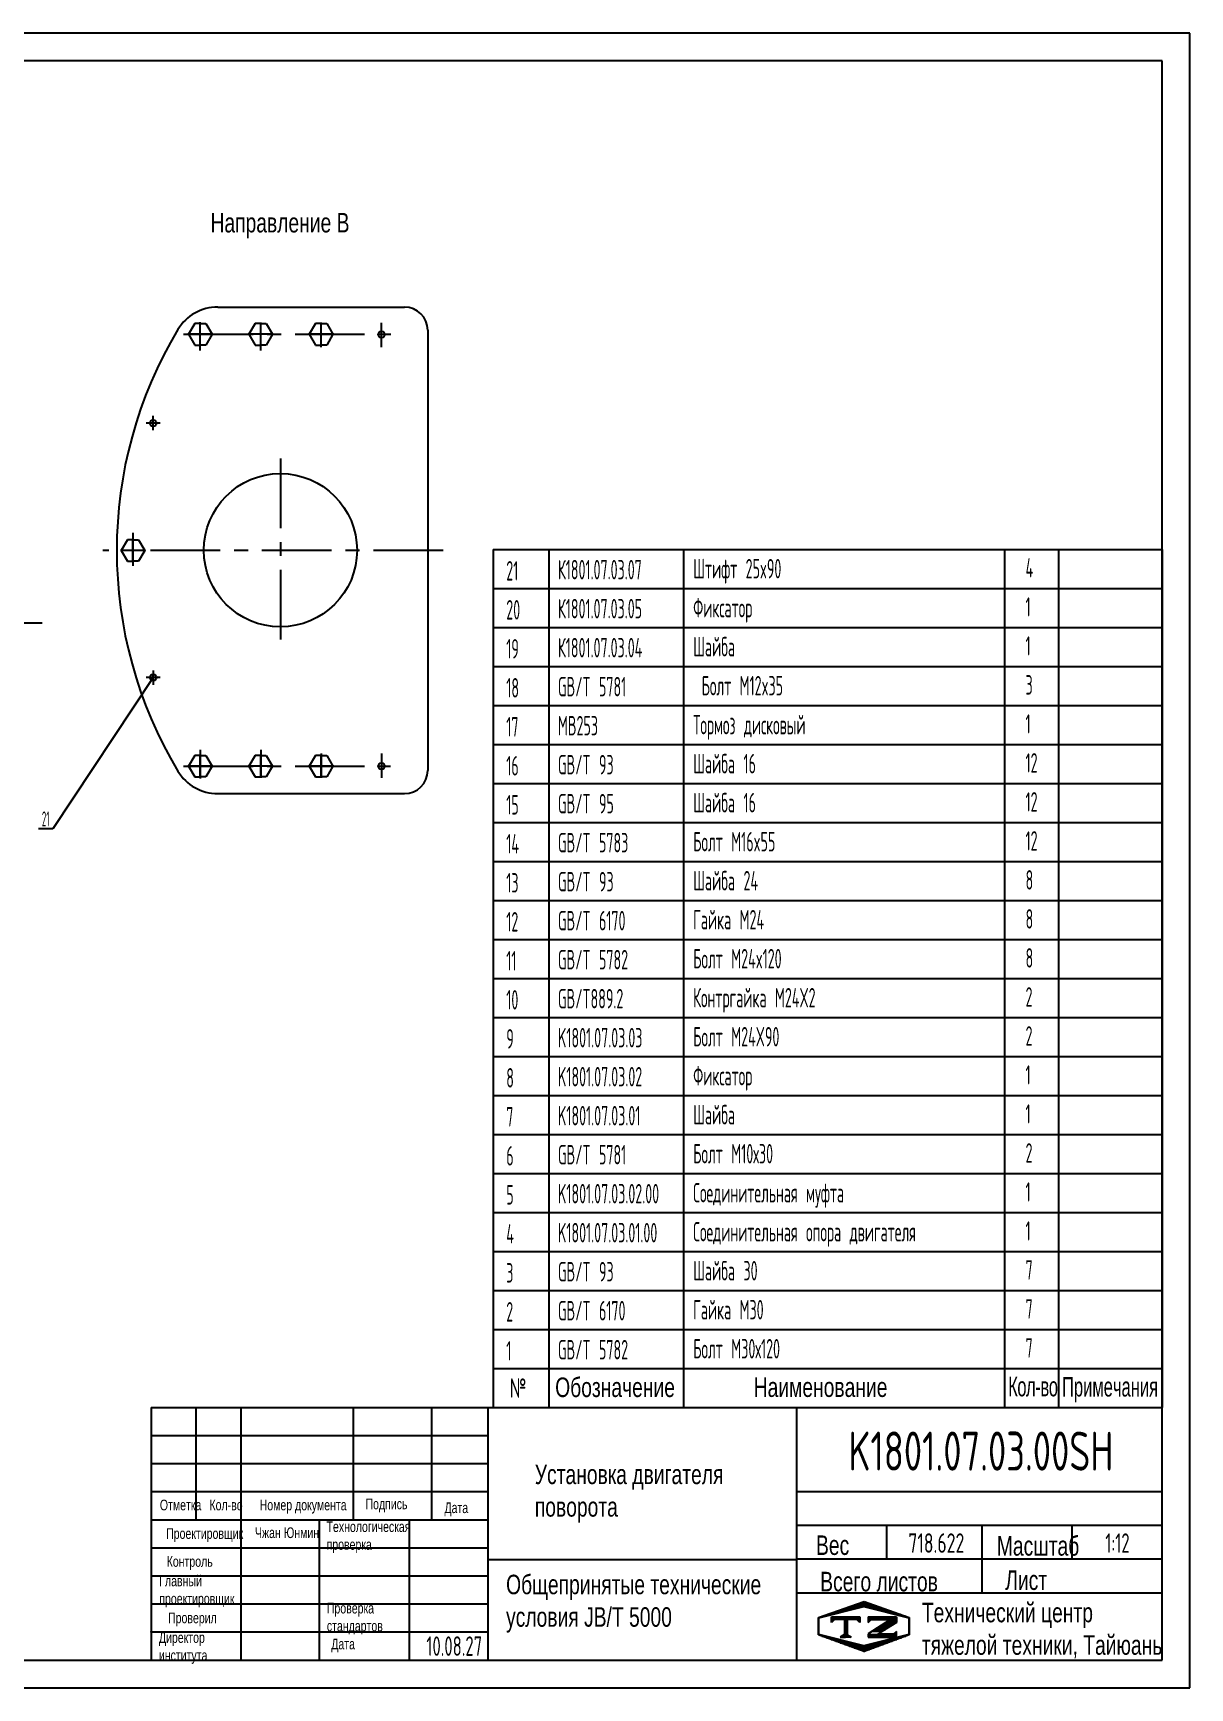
# Model space of a CAD drawing. Header units: millimetres. Extents: x -196 to 4844, y -195 to 3369.
# Drawn here: x 2353 to 4844, y -195 to 3369 of the extents above; entities that cross this region are included whole.
import ezdxf
from ezdxf.enums import TextEntityAlignment as Align

# ---------------------------------------------------------------- set-up
doc = ezdxf.new("R2010")
doc.units = ezdxf.units.MM
doc.header["$LTSCALE"] = 120
doc.linetypes.add('G', pattern=[2, 1.25, -0.25, 0.25, -0.25])
for name, color, linetype in [('01', 7, 'Continuous'), ('02', 1, 'Continuous'), ('05', 4, 'G'), ('11', 3, 'Continuous'), ('THICK', 7, 'Continuous')]:
    doc.layers.add(name, color=color, linetype=linetype)
doc.styles.add('HZLIB', font='TXT.shx', dxfattribs={"width": 0.5, "height": 42})
doc.styles.get("Standard").update_dxf_attribs({"font": 'isocp', "width": 0.707, "bigfont": 'intecad.shx'})

# ---------------------------------------------------------------- blocks, each defined once
blk = doc.blocks.new('*U82')
at = {"layer": '01'}
for p, q in [((0, 25.4), (-23, 12.1)), ((-23, 12.1), (-23, 0)), ((-23, -12.1), (-23, 0)), ((23, 12.1), (0, 25.4)), ((23, 0), (23, 12.1)), ((23, 0), (23, -12.1)), ((0, -25.4), (-23, -12.1)), ((23, -12.1), (0, -25.4))]:
    blk.add_line(p, q, dxfattribs=at)
at = {"layer": '05'}
for p, q in [((-24.9, 0), (24.3, 0)), ((0, -27.2), (0, 26.8))]:
    blk.add_line(p, q, dxfattribs=at)
blk = doc.blocks.new('*U85')
at = {"layer": '01'}
for p, q in [((0, 25.4), (-23, 12.1)), ((-23, 12.1), (-23, 0)), ((-23, -12.1), (-23, 0)), ((23, 12.1), (0, 25.4)), ((23, 0), (23, 12.1)), ((23, 0), (23, -12.1)), ((0, -25.4), (-23, -12.1)), ((23, -12.1), (0, -25.4))]:
    blk.add_line(p, q, dxfattribs=at)
at = {"layer": '05'}
for p, q in [((-24.9, 0), (24.3, 0)), ((0, -27.2), (0, 26.8))]:
    blk.add_line(p, q, dxfattribs=at)
blk = doc.blocks.new('*U86')
at = {"layer": '01'}
for p, q in [((0, 25.4), (-23, 12.1)), ((-23, 12.1), (-23, 0)), ((-23, -12.1), (-23, 0)), ((23, 12.1), (0, 25.4)), ((23, 0), (23, 12.1)), ((23, 0), (23, -12.1)), ((0, -25.4), (-23, -12.1)), ((23, -12.1), (0, -25.4))]:
    blk.add_line(p, q, dxfattribs=at)
at = {"layer": '05'}
for p, q in [((-24.9, 0), (24.3, 0)), ((0, -27.2), (0, 26.8))]:
    blk.add_line(p, q, dxfattribs=at)
blk = doc.blocks.new('*U87')
at = {"layer": '01'}
for p, q in [((0, 25.4), (-23, 12.1)), ((-23, 12.1), (-23, 0)), ((-23, -12.1), (-23, 0)), ((23, 12.1), (0, 25.4)), ((23, 0), (23, 12.1)), ((23, 0), (23, -12.1)), ((0, -25.4), (-23, -12.1)), ((23, -12.1), (0, -25.4))]:
    blk.add_line(p, q, dxfattribs=at)
at = {"layer": '05'}
for p, q in [((-24.9, 0), (24.3, 0)), ((0, -27.2), (0, 26.8))]:
    blk.add_line(p, q, dxfattribs=at)
blk = doc.blocks.new('*U88')
at = {"layer": '01'}
for p, q in [((0, 25.4), (-23, 12.1)), ((-23, 12.1), (-23, 0)), ((-23, -12.1), (-23, 0)), ((23, 12.1), (0, 25.4)), ((23, 0), (23, 12.1)), ((23, 0), (23, -12.1)), ((0, -25.4), (-23, -12.1)), ((23, -12.1), (0, -25.4))]:
    blk.add_line(p, q, dxfattribs=at)
at = {"layer": '05'}
for p, q in [((-24.9, 0), (24.3, 0)), ((0, -27.2), (0, 26.8))]:
    blk.add_line(p, q, dxfattribs=at)
blk = doc.blocks.new('*U89')
at = {"layer": '01'}
for p, q in [((0, 25.4), (-23, 12.1)), ((-23, 12.1), (-23, 0)), ((-23, -12.1), (-23, 0)), ((23, 12.1), (0, 25.4)), ((23, 0), (23, 12.1)), ((23, 0), (23, -12.1)), ((0, -25.4), (-23, -12.1)), ((23, -12.1), (0, -25.4))]:
    blk.add_line(p, q, dxfattribs=at)
at = {"layer": '05'}
for p, q in [((-24.9, 0), (24.3, 0)), ((0, -27.2), (0, 26.8))]:
    blk.add_line(p, q, dxfattribs=at)
blk = doc.blocks.new('*U90')
at = {"layer": '01'}
for p, q in [((0, 25.4), (-23, 12.1)), ((-23, 12.1), (-23, 0)), ((-23, -12.1), (-23, 0)), ((23, 12.1), (0, 25.4)), ((23, 0), (23, 12.1)), ((23, 0), (23, -12.1)), ((0, -25.4), (-23, -12.1)), ((23, -12.1), (0, -25.4))]:
    blk.add_line(p, q, dxfattribs=at)
at = {"layer": '05'}
for p, q in [((-24.9, 0), (24.3, 0)), ((0, -27.2), (0, 26.8))]:
    blk.add_line(p, q, dxfattribs=at)
blk = doc.blocks.new('*U109')
at = {"layer": '01'}
for points in [[(415, 292), (25, 292)], [(415, 5), (415, 292)], [(25, 5), (415, 5)]]:
    blk.add_lwpolyline(points, dxfattribs=at)
at = {"layer": '02'}
for points in [[(420, 297), (0, 297)], [(420, 0), (420, 297)], [(0, 0), (420, 0)]]:
    blk.add_lwpolyline(points, dxfattribs=at)
blk = doc.blocks.new('*X137')
at = {"color": 0}
for p, q in [((127.06, 7.8), (132.06, 7.8)), ((127.06, 7.5), (132.06, 7.5)), ((127.06, 7.2), (127.32, 7.2)), ((128.77, 6), (130.57, 6)), ((129.23, 6.3), (131.04, 6.3)), ((129.7, 6.6), (131.51, 6.6)), ((130.16, 6.9), (131.98, 6.9)), ((130.62, 7.2), (132.06, 7.2)), ((127.84, 5.4), (129.64, 5.4)), ((128.3, 5.7), (130.1, 5.7))]:
    blk.add_line(p, q, dxfattribs=at)
blk = doc.blocks.new('*X138')
at = {"color": 0}
for p, q in [((127.06, 4.8), (132.06, 4.8)), ((127.06, 4.5), (132.06, 4.5)), ((131.84, 5.1), (132.06, 5.1))]:
    blk.add_line(p, q, dxfattribs=at)
blk = doc.blocks.new('*X136')
at = {"color": 0}
for p, q in [((122.34, 4.5), (123.72, 4.5)), ((122.82, 4.8), (123.24, 4.8))]:
    blk.add_line(p, q, dxfattribs=at)
blk = doc.blocks.new('*X135')
at = {"color": 0}
for p, q in [((120.53, 7.8), (125.53, 7.8)), ((120.53, 7.5), (125.53, 7.5)), ((120.53, 7.2), (120.79, 7.2)), ((125.27, 7.2), (125.53, 7.2))]:
    blk.add_line(p, q, dxfattribs=at)
blk = doc.blocks.new('*X134')
at = {"color": 0}
for p, q in [((121.52, 9), (123.12, 9)), ((122.38, 9.3), (124.32, 9.3)), ((123.24, 9.6), (125.52, 9.6)), ((124.1, 9.9), (128.52, 9.9)), ((124.97, 10.2), (127.67, 10.2)), ((125.83, 10.5), (126.82, 10.5)), ((127.02, 9.6), (129.37, 9.6)), ((128.22, 9.3), (130.22, 9.3)), ((129.42, 9), (131.07, 9)), ((118.22, 7.8), (118.32, 7.8)), ((118.22, 7.5), (118.27, 7.5)), ((118.22, 7.2), (118.27, 7.2)), ((118.22, 6.9), (118.27, 6.9)), ((118.22, 6.6), (118.27, 6.6)), ((118.22, 6.3), (118.27, 6.3)), ((118.22, 6), (118.27, 6)), ((118.94, 8.1), (119.52, 8.1)), ((119.8, 8.4), (120.72, 8.4)), ((120.66, 8.7), (121.92, 8.7)), ((130.62, 8.7), (131.92, 8.7)), ((131.82, 8.4), (132.77, 8.4)), ((133.02, 8.1), (133.62, 8.1)), ((134.22, 7.8), (134.32, 7.8)), ((134.27, 7.5), (134.32, 7.5)), ((134.27, 7.2), (134.32, 7.2)), ((134.27, 6.9), (134.32, 6.9)), ((134.27, 6.6), (134.32, 6.6)), ((134.27, 6.3), (134.32, 6.3)), ((134.27, 6), (134.32, 6)), ((118.22, 5.7), (118.27, 5.7)), ((118.22, 5.4), (118.27, 5.4)), ((118.22, 5.1), (118.27, 5.1)), ((118.22, 4.8), (118.27, 4.8)), ((118.79, 4.5), (119.42, 4.5)), ((119.61, 4.2), (120.62, 4.2)), ((120.43, 3.9), (121.82, 3.9)), ((121.26, 3.6), (123.02, 3.6)), ((122.08, 3.3), (124.22, 3.3)), ((122.91, 3), (125.42, 3)), ((127.12, 3), (129.7, 3)), ((128.32, 3.3), (130.51, 3.3)), ((129.52, 3.6), (131.32, 3.6)), ((130.72, 3.9), (132.14, 3.9)), ((131.92, 4.2), (132.95, 4.2)), ((133.12, 4.5), (133.76, 4.5)), ((134.27, 5.7), (134.32, 5.7)), ((134.27, 5.4), (134.32, 5.4)), ((134.27, 5.1), (134.32, 5.1)), ((134.27, 4.8), (134.32, 4.8)), ((123.73, 2.7), (128.89, 2.7)), ((124.55, 2.4), (128.07, 2.4)), ((125.38, 2.1), (127.26, 2.1)), ((126.2, 1.8), (126.45, 1.8))]:
    blk.add_line(p, q, dxfattribs=at)

msp = doc.modelspace()

# ---------------------------------------------------------------- linework, layer by layer
for p, q in [((3343.9056, 2257.3272), (3343.9056, 409.3275)), ((3343.9056, 2257.3272), (4783.9056, 2257.3272)), ((3463.9056, 2257.3272), (3463.9056, 409.3275)), ((3753.3061, 2257.3272), (3753.3061, 409.3275)), ((4444.8904, 2257.3272), (4444.8904, 409.3275)), ((4561.0998, 2257.3272), (4561.0998, 409.3275)), ((4783.9056, 2257.3272), (4783.9056, 409.3275)), ((3343.9056, 2173.3272), (4783.9056, 2173.3272)), ((3343.9056, 2089.3273), (4783.9056, 2089.3273)), ((3343.9056, 2005.3273), (4783.9056, 2005.3273)), ((3343.9056, 1921.3273), (4783.9056, 1921.3273)), ((3343.9056, 1837.3273), (4783.9056, 1837.3273)), ((3343.9056, 1753.3273), (4783.9056, 1753.3273)), ((3343.9056, 1669.3273), (4783.9056, 1669.3273)), ((3343.9056, 1585.3273), (4783.9056, 1585.3273)), ((3343.9056, 1501.3273), (4783.9056, 1501.3273)), ((3343.9056, 1417.3274), (4783.9056, 1417.3274)), ((3343.9056, 1333.3274), (4783.9056, 1333.3274)), ((3343.9056, 1249.3274), (4783.9056, 1249.3274)), ((3343.9056, 1165.3274), (4783.9056, 1165.3274)), ((3343.9056, 1081.3274), (4783.9056, 1081.3274)), ((3343.9056, 997.3274), (4783.9056, 997.3274)), ((3343.9056, 913.3274), (4783.9056, 913.3274)), ((3343.9056, 829.3274), (4783.9056, 829.3274)), ((3343.9056, 745.3274), (4783.9056, 745.3274)), ((3343.9056, 661.3275), (4783.9056, 661.3275)), ((3343.9056, 577.3275), (4783.9056, 577.3275)), ((3343.9056, 493.3275), (4783.9056, 493.3275)), ((3343.9056, 409.3275), (4783.9056, 409.3275))]:
    msp.add_line(p, q)
at = {"layer": '01', "color": 7, "linetype": 'Continuous'}
for p, q in [((2750.576, 2779.1514), (3152.6955, 2779.1514)), ((3202.6955, 2729.1514), (3202.6955, 2255.1514)), ((3202.6955, 2255.1514), (3202.6955, 1781.1514)), ((2750.576, 1731.1514), (3152.6955, 1731.1514))]:
    msp.add_line(p, q, dxfattribs=at)
at = {"layer": '01'}
for centre in [(3103.1169, 2719.9102), (2611.6166, 2529.1517), (2611.6166, 1981.1511), (3103.1169, 1790.3926)]:
    msp.add_circle(centre, 7, dxfattribs=at)
at = {"layer": '01', "color": 7, "linetype": 'Continuous'}
msp.add_circle((2885.6169, 2255.4994), 165, dxfattribs=at)
for centre, radius, start, end in [((2750.576, 2679.1514), 100, 90, 149.0317431), ((3152.6955, 2729.1514), 50, 0, 90), ((3457.1169, 2255.1514), 924, 149.0317431, 210.9682569), ((2750.576, 1831.1514), 100, 210.9682569, 270), ((3152.6955, 1781.1514), 50, 270, 0)]:
    msp.add_arc(centre, radius, start, end, dxfattribs=at)
at = {"layer": '02'}
for p, q in [((2611.6166, 1981.1511), (2395.6278, 1655.6495)), ((2395.6278, 1655.6495), (2364.6278, 1655.6495))]:
    msp.add_line(p, q, dxfattribs=at)
at = {"layer": '05'}
for p, q in [((2713.1169, 2685.428), (2713.1169, 2746.6699)), ((2843.1169, 2685.5086), (2843.1169, 2745.6073)), ((2973.1169, 2692.9749), (2973.1169, 2745.6073)), ((3103.1169, 2692.4925), (3103.1169, 2745.125)), ((2676.99, 2720.3926), (3123.0459, 2720.3926)), ((2611.6166, 2513.7614), (2611.6166, 2544.5421)), ((2627.0069, 2529.1517), (2596.2262, 2529.1517)), ((2885.6169, 2453.0973), (2885.6169, 2057.6371)), ((2568.1169, 2292.887), (2568.1169, 2221.766)), ((2611.6166, 1996.5414), (2611.6166, 1965.7607)), ((2627.0069, 1981.1511), (2596.2262, 1981.1511)), ((2713.1169, 1825.3571), (2713.1169, 1764.1152)), ((2843.1169, 1825.2765), (2843.1169, 1765.1778)), ((2973.1169, 1817.8103), (2973.1169, 1765.1778)), ((3103.1169, 1817.8103), (3103.1169, 1765.1778)), ((2676.99, 1790.3926), (3122.9241, 1790.3926))]:
    msp.add_line(p, q, dxfattribs=at)
at = {"layer": '05', "color": 4, "linetype": 'G'}
for p, q in [((3235.9243, 2255.1514), (2503.5011, 2255.1514)), ((2372.2841, 2098.5686), (1555.3135, 2098.5686))]:
    msp.add_line(p, q, dxfattribs=at)
at = {"layer": 'THICK'}
for p, q in [((2607.2745, 409.3275), (2607.2745, -134.8303)), ((2607.2745, 409.3275), (4783.9056, 409.3275)), ((2703.9823, 409.065), (2703.9823, 409.3275)), ((2704.0136, 167.4796), (2704.0136, 409.3275)), ((2800.7528, -134.8303), (2800.7528, 409.3275)), ((3042.6007, 167.4796), (3042.6007, 409.3275)), ((3211.8942, 167.4796), (3211.8942, 409.3275)), ((3332.8182, -134.8303), (3332.8182, 409.3275)), ((3997.8999, -134.8303), (3997.8999, 409.3275)), ((4783.9056, -134.8303), (4783.9056, 409.3275)), ((2607.2745, 227.9416), (3332.8182, 227.9416)), ((3997.8999, 227.9416), (4783.9056, 227.9416)), ((2607.2745, 167.4796), (3332.8182, 167.4796)), ((2970.0463, -134.8303), (2970.0463, 167.4796)), ((3163.5246, -134.8303), (3163.5246, 167.4796)), ((3997.8999, 155.3872), (4783.9056, 155.3872)), ((4191.3783, 82.8328), (4191.3783, 155.3872)), ((4396.949, 10.2784), (4396.949, 155.3872)), ((4590.4273, 82.8328), (4590.4273, 155.3872)), ((3332.8182, 81.7846), (3997.8999, 81.7846)), ((3997.8999, 82.8328), (4783.9056, 82.8328)), ((3997.8999, 10.2784), (4783.9056, 10.2784)), ((2607.2745, -134.8303), (4783.9056, -134.8303))]:
    msp.add_line(p, q, dxfattribs=at)
at = {"layer": 'THICK', "color": 3}
for p, q in [((2607.2745, 348.8655), (3332.8182, 348.8655)), ((2607.2745, 288.4035), (3332.8182, 288.4035)), ((2607.2745, 107.0176), (3332.8182, 107.0176)), ((2607.2745, 46.5556), (3332.8182, 46.5556)), ((2607.2745, -13.9064), (3332.8182, -13.9064)), ((4044.4808, -42.8545), (4142.4901, -8.7179)), ((4045.1172, -43.6233), (4141.8563, -19.4385)), ((4141.8563, -19.4385), (4238.5955, -43.6233)), ((4142.4901, -8.7179), (4239.2266, -42.8545)), ((4044.4808, -80.8703), (4044.4808, -42.8545)), ((4045.1172, -79.9005), (4045.1172, -43.6233)), ((4072.4337, -53.8195), (4072.4337, -41.7271)), ((4072.4337, -41.7271), (4132.8957, -41.7271)), ((4078.4799, -47.7733), (4072.4337, -53.8195)), ((4126.8495, -47.7733), (4078.4799, -47.7733)), ((4100.0187, -47.7156), (4100.0187, -80.8824)), ((4102.6639, -47.7156), (4102.6639, -80.8824)), ((4105.6869, -47.7156), (4105.6869, -80.8824)), ((4132.8957, -53.8195), (4126.8495, -47.7733)), ((4132.8957, -41.7271), (4132.8957, -53.8195)), ((4151.41, -41.7271), (4151.41, -53.8195)), ((4151.41, -41.7271), (4211.872, -41.7271)), ((4151.41, -53.8195), (4157.4562, -47.7733)), ((4199.0225, -47.7733), (4151.41, -78.5791)), ((4157.4562, -47.7733), (4199.0225, -47.7733)), ((4211.8703, -53.704), (4180.8949, -73.5283)), ((4211.872, -41.7271), (4211.872, -53.8195)), ((4238.5955, -43.6233), (4238.5955, -79.9005)), ((4239.2266, -42.8545), (4239.2266, -80.8703)), ((2607.2745, -74.3683), (3332.8182, -74.3683)), ((4142.4901, -116.5585), (4044.4808, -80.8703)), ((4141.8563, -104.0853), (4045.1172, -79.9005)), ((4102.6639, -78.1185), (4090.9497, -85.4889)), ((4090.9497, -85.4889), (4102.6639, -85.4889)), ((4102.6639, -78.1185), (4114.3781, -85.4889)), ((4114.3781, -85.4889), (4102.6639, -85.4889)), ((4238.5955, -79.9005), (4141.8563, -104.0853)), ((4239.2266, -80.8703), (4142.4901, -116.5585)), ((4151.41, -78.5791), (4151.41, -85.4889)), ((4151.41, -85.4889), (4211.8703, -85.4889)), ((4180.8949, -73.5283), (4171.6537, -79.4427)), ((4205.8241, -79.4427), (4171.6537, -79.4427)), ((4211.8703, -73.3965), (4205.8241, -79.4427)), ((4211.8703, -85.4889), (4211.8703, -73.3965))]:
    msp.add_line(p, q, dxfattribs=at)
for p in [(2607.2745, -74.3683), (2607.2745, -134.8303)]:
    msp.add_point(p, dxfattribs=at)

# ---------------------------------------------------------------- block references
at = {"layer": '01', "xscale": 12, "yscale": 12, "zscale": 12}
msp.add_blockref('*U109', (-196.0944, -194.8303), dxfattribs=at)
at = {"layer": '01', "rotation": 90}
for name, p in [('*U85', (2713.1169, 2720.3926)), ('*U86', (2843.1169, 2720.3926)), ('*U87', (2973.1169, 2720.3926)), ('*U82', (2568.1169, 2255.1514)), ('*U88', (2713.1169, 1790.3926)), ('*U89', (2843.1169, 1790.3926)), ('*U90', (2973.1169, 1790.3926))]:
    msp.add_blockref(name, p, dxfattribs=at)
at = {"layer": 'THICK', "color": 3, "xscale": 12.09239539200004, "yscale": 12.09239539200007, "zscale": 12.092395392}
for name in ['*X134', '*X135', '*X137', '*X136', '*X138']:
    msp.add_blockref(name, (2614.9224, -137.7848), dxfattribs=at)

# ---------------------------------------------------------------- texts
at = {"style": 'HZLIB', "width": 0.5}
for s, p in [('21', (3371.9056, 2190.1272)), ('К1801.07.03.07', (3483.2124, 2192.5742)), ('Штифт 25x90', (3774.4017, 2194.6741)), ('4', (4490.0798, 2196.3817)), ('20', (3371.9056, 2106.1273)), ('К1801.07.03.05', (3483.2124, 2108.5742)), ('Фиксатор', (3774.4017, 2110.6741)), ('1', (4490.0798, 2112.3817)), ('Шайба', (3774.4017, 2026.6741)), ('1', (4490.0798, 2028.3817)), ('19', (3371.9056, 2022.1273)), ('К1801.07.03.04', (3483.2124, 2024.5742)), ('18', (3371.9056, 1938.1273)), ('GB/T 5781', (3483.2124, 1940.5742)), (' Болт M12x35', (3774.4017, 1942.6741)), ('3', (4490.0798, 1944.3817)), ('17', (3371.9056, 1854.1273)), ('MB253', (3483.2124, 1856.5742)), ('Тормоз дисковый', (3774.4017, 1858.6741)), ('1', (4490.0798, 1860.3817)), ('12', (4490.0798, 1776.3817)), ('16', (3371.9056, 1770.1273)), ('GB/T 93', (3483.2124, 1772.5742)), ('Шайба 16', (3774.4017, 1774.6741)), ('15', (3371.9056, 1686.1273)), ('GB/T 95', (3483.2124, 1688.5742)), ('Шайба 16', (3774.4017, 1690.6741)), ('12', (4490.0798, 1692.3817)), ('14', (3371.9056, 1602.1273)), ('GB/T 5783', (3483.2124, 1604.5742)), ('Болт M16x55', (3774.4017, 1606.6741)), ('12', (4490.0798, 1608.3817)), ('13', (3371.9056, 1518.1273)), ('GB/T 93', (3483.2124, 1520.5742)), ('Шайба 24', (3774.4017, 1522.6741)), ('8', (4490.0798, 1524.3817)), ('12', (3371.9056, 1434.1274)), ('GB/T 6170', (3483.2124, 1436.5742)), ('Гайка M24', (3774.4017, 1438.6741)), ('8', (4490.0798, 1440.3817)), ('11', (3371.9056, 1350.1274)), ('GB/T 5782', (3483.2124, 1352.5742)), ('Болт M24x120', (3774.4017, 1354.6741)), ('8', (4490.0798, 1356.3817)), ('10', (3371.9056, 1266.1274)), ('GB/T889.2', (3483.2124, 1268.5742)), ('Контргайка M24X2', (3774.4017, 1270.6741)), ('2', (4490.0798, 1272.3817)), ('9', (3371.9056, 1182.1274)), ('K1801.07.03.03', (3483.2124, 1184.5742)), ('Болт M24X90', (3774.4017, 1186.6741)), ('2', (4490.0798, 1188.3817)), ('K1801.07.03.02', (3483.2124, 1100.5742)), ('Фиксатор', (3774.4017, 1102.6741)), ('1', (4490.0798, 1104.3817)), ('8', (3371.9056, 1098.1274)), ('7', (3371.9056, 1014.1274)), ('K1801.07.03.01', (3483.2124, 1016.5742)), ('Шайба', (3774.4017, 1018.6741)), ('1', (4490.0798, 1020.3817)), ('6', (3371.9056, 930.1274)), ('GB/T 5781', (3483.2124, 932.5742)), ('Болт М10х30', (3774.4017, 934.6741)), ('2', (4490.0798, 936.3817)), ('Соединительная муфта', (3774.4017, 850.6741)), ('1', (4490.0798, 852.3817)), ('5', (3371.9056, 846.1274)), ('K1801.07.03.02.00', (3483.2124, 848.5742)), ('4', (3371.9056, 762.1274)), ('K1801.07.03.01.00', (3483.2124, 764.5742)), ('Соединительная опора двигателя', (3774.4017, 766.6741)), ('1', (4490.0798, 768.3817)), ('3', (3371.9056, 678.1275)), ('GB/T 93', (3483.2124, 680.5742)), ('Шайба 30', (3774.4017, 682.6741)), ('7', (4490.0798, 684.3817)), ('7', (4490.0798, 600.3817)), ('2', (3371.9056, 594.1275)), ('GB/T 6170', (3483.2124, 596.5742)), ('Гайка M30', (3774.4017, 598.6741)), ('1', (3371.9056, 510.1275)), ('GB/T 5782', (3483.2124, 512.5742)), ('Болт М30х120', (3774.4017, 514.6741)), ('7', (4490.0798, 516.3817))]:
    msp.add_text(s, height=42, dxfattribs=at).set_placement(p)
at = {"layer": '01', "attachment_point": 1}
for s, insert, char_height in [('{\\fArial|b0|i0|c204|p34;\\C3;Направление В}', (2735.0513, 2981.8233), 42), ('{\\Fisocp,intecad|c204;№}', (3379.5001, 471.9079), 42), ('{\\fArial|b0|i0|c204|p34;Обозначение}', (3477.2133, 473.6512), 42), ('{\\fArial|b0|i0|c204|p34;\\W0.607;\\T0.95;Кол-во}', (4452.5819, 475.1772), 42), ('{\\fArial|b0|i0|c204|p34;\\W0.607;Примечания}', (4568.5622, 474.6948), 42), ('{\\fArial|b0|i0|c204|p34;\\C3;Установка двигателя\\Pповорота}', (3433.3444, 286.0768), 42), ('{\\fArial|b0|i0|c204|p34;Отметка}', (2625.9869, 210.5986), 23), ('{\\fArial|b0|i0|c204|p34;Кол-во}', (2732.8472, 210.5986), 23), ('{\\fArial|b0|i0|c204|p34;Номер документа}', (2840.8882, 210.5986), 23), ('{\\fArial|b0|i0|c204|p34;Подпись}', (3068.7781, 212.9581), 23), ('{\\fArial|b0|i0|c204|p34;Дата}', (3238.8099, 204.6998), 23), ('{\\fArial|b0|i0|c204|p34;Проектировщик}', (2639.5295, 149.1592), 23), ('{\\fArial|b0|i0|c204|p34;\\C3;Чжан Юнмин}', (2830.8153, 150.9288), 23), ('{\\fArial|b0|i0|c204|p34;Технологическая\\Pпроверка}', (2984.9066, 163.9062), 23), ('{\\fArial|b0|i0|c204|p34;Вес}', (4038.8675, 133.5617), 42), ('{\\fArial|b0|i0|c204|p34;Масштаб}', (4428.2147, 132.0539), 42), ('{\\fArial|b0|i0|c204|p34;Главный\\Pпроектировщик}', (2624.7698, 47.1101), 23), ('{\\fArial|b0|i0|c204|p34;Общепринятые технические\\Pусловия \\fArial|b0|i0|c0|p34;JB/T 5000}', (3371.5241, 48.9219), 42), ('{\\fArial|b0|i0|c204|p34;Всего листов}', (4047.9221, 55.1563), 42), ('{\\fArial|b0|i0|c204|p34;Лист}', (4446.3238, 58.1719), 42), ('{\\fArial|b0|i0|c204|p34;Проверил}', (2643.6622, -32.5236), 23), ('{\\fArial|b0|i0|c204|p34;Проверка\\Pстандартов}', (2985.5984, -11.5111), 23), ('{\\fArial|b0|i0|c204|p34;Технический центр\\Pтяжелой техники, Тайюань}', (4266.7985, -11.5001), 42)]:
    msp.add_mtext(s, dxfattribs=dict(at, insert=insert, char_height=char_height))
for s, insert, char_height, width in [('{\\fArial|b0|i0|c204|p34;Наименование}', (3904.7061, 473.8303), 42, 1.711698), ('{\\fArial|b0|i0|c204|p34;Контроль}', (2640.7103, 88.9915), 23, 0.590389), ('{\\fArial|b0|i0|c204|p34;Директор\\Pинститута}', (2623.9056, -74.8303), 23, 6.178582), ('{\\fArial|b0|i0|c204|p34;Дата}', (2995.0446, -88.7852), 23, 0.590389)]:
    msp.add_mtext(s, dxfattribs=dict(at, insert=insert, char_height=char_height, width=width))
at = {"layer": '02', "width": 0.605172}
msp.add_text('\\M+5A1F1', height=10, dxfattribs=at).set_placement((2608.6166, 1976.1511), (2614.6166, 1976.1511), align=Align.FIT)
at = {"layer": '11'}
for s, height, width, p, p2 in [('21', 32.17336, 0.479306, (2372.0318, 1660.6495), (2388.2238, 1660.6495)), ('K1801.07.03.00SH', 84, 0.696129, (4108.6948, 273.1697), (4679.1165, 273.1697)), ('718.622', 42, 0.68181, (4237.6259, 96.1697), (4358.1853, 96.1697)), ('1:12', 42, 0.651478, (4661.774, 96.1697), (4714.0372, 96.1697)), ('10.08.27', 42, 0.642055, (3199.9056, -125.8303), (3319.9056, -125.8303))]:
    msp.add_text(s, height=height, dxfattribs=dict(at, width=width)).set_placement(p, p2, align=Align.FIT)

doc.saveas('drawing.dxf')
